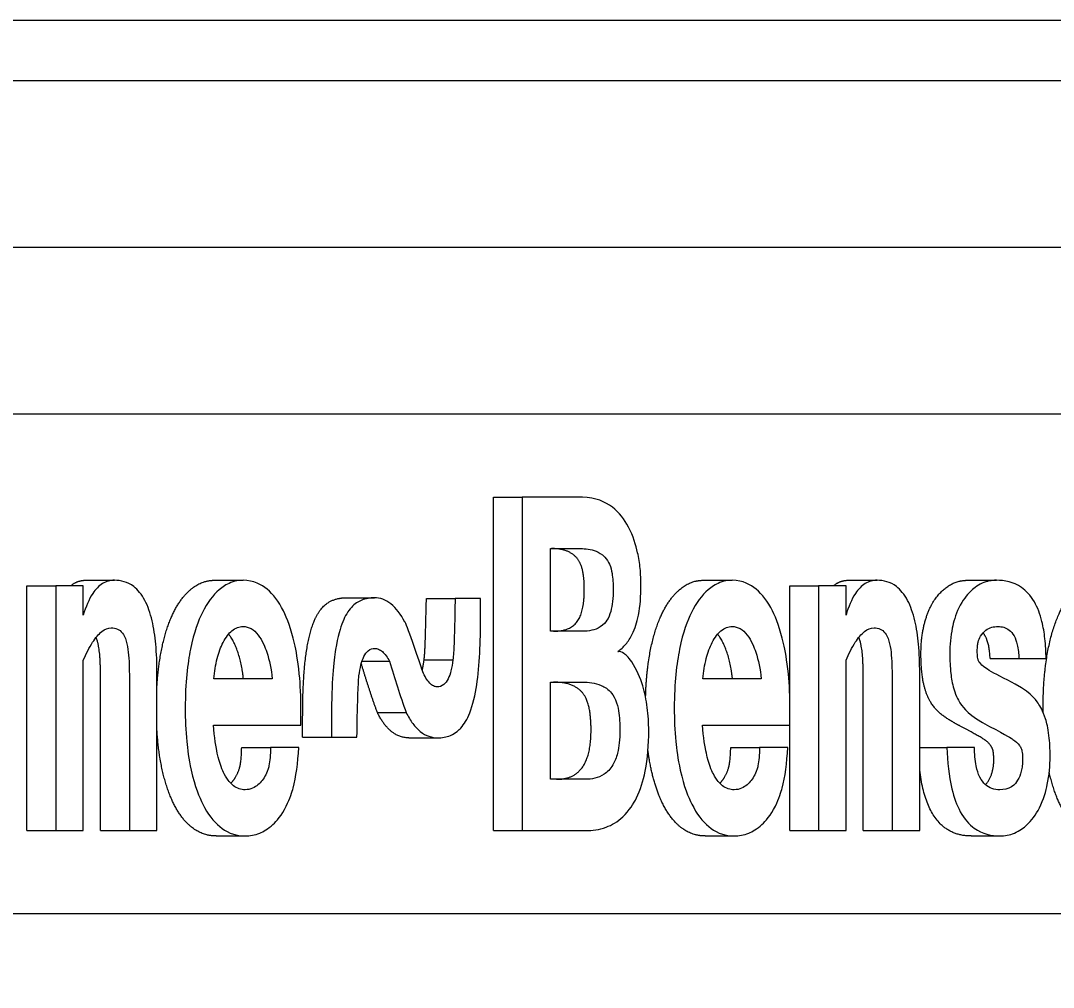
# Model space of a CAD drawing. Header units: inches. Extents: x 12 to 318, y 5 to 204.
# Drawn here: x 158.31 to 159.859, y 86.219 to 87.669 of the extents above; entities that cross this region are included whole.
import ezdxf

# ---------------------------------------------------------------- set-up
doc = ezdxf.new("R2010")
doc.units = ezdxf.units.IN
doc.header["$LTSCALE"] = 9.5
doc.header["$MEASUREMENT"] = 0
doc.layers.add('Dimension', color=7, linetype='Continuous', lineweight=25)
doc.layers.add('Visible', color=7, linetype='Continuous', lineweight=18)
doc.styles.add('Standard D-E', font='arial.ttf')
doc.dimstyles.new('in [mm] D-E NeptuneBenson', dxfattribs={"dimscale": 9.5, "dimtxt": 0.15, "dimasz": 0.098425, "dimexe": 0.125, "dimexo": 0.063, "dimgap": 0.031496, "dimtad": 0, "dimtih": 1, "dimtoh": 1, "dimdec": 4, "dimrnd": 1e-08, "dimzin": 3, "dimdsep": 46, "dimlunit": 5, "dimtxsty": 'Standard D-E', "dimcen": 0.09, "dimdle": 0.393701, "dimclrd": 256, "dimclre": 256, "dimclrt": 256, "dimadec": 1, "dimazin": 1, "dimtfac": 1, "dimtofl": 0, "dimtmove": 0, "dimatfit": 3, "dimfxl": 1, "dimfrac": 1, "dimtolj": 1, "dimtzin": 4, "dimlwd": -1, "dimlwe": -1, "dimarcsym": 0})

# ---------------------------------------------------------------- blocks, each defined once
blk = doc.blocks.new('*D26')
at = {"layer": 'Defpoints', "color": 0, "transparency": 16777216}
for p in [(157.7973, 101.0394), (159.2025, 28.0594), (174.6379, 28.0594)]:
    blk.add_point(p, dxfattribs=at)
at = {"layer": 'Dimension', "transparency": 16777216}
for p, q in [((158.3958, 101.0394), (175.8254, 101.0394)), ((174.6379, 100.1043), (174.6379, 83.8203)), ((174.6379, 28.9944), (174.6379, 79.3409)), ((159.801, 28.0594), (175.8254, 28.0594))]:
    blk.add_line(p, q, dxfattribs=at)
for points in [[(174.4821, 100.1043), (174.7938, 100.1043), (174.6379, 101.0394)], [(174.4821, 28.9944), (174.7938, 28.9944), (174.6379, 28.0594)]]:
    blk.add_solid(points, dxfattribs=at)
at = {"layer": 'Dimension', "transparency": 16777216, "char_height": 1.425, "attachment_point": 5, "style": 'Standard D-E'}
for s, insert in [('\\A1; 73 in', (174.6379, 82.6078)), ('\\A1;[1853.7 mm]', (174.6379, 80.3681))]:
    blk.add_mtext(s, dxfattribs=dict(at, insert=insert))
blk = doc.blocks.new('*D27')
at = {"layer": 'Defpoints', "color": 0, "transparency": 16777216}
for p in [(144.7973, 108.3374), (183.9102, 108.3374), (159.2025, 28.0594)]:
    blk.add_point(p, dxfattribs=at)
at = {"layer": 'Dimension', "transparency": 16777216}
for p, q in [((145.3958, 108.3374), (185.0977, 108.3374)), ((183.9102, 107.4023), (183.9102, 71.1501)), ((183.9102, 28.9944), (183.9102, 65.2466)), ((159.801, 28.0594), (185.0977, 28.0594))]:
    blk.add_line(p, q, dxfattribs=at)
for points in [[(183.7543, 107.4023), (184.066, 107.4023), (183.9102, 108.3374)], [(183.7543, 28.9944), (184.066, 28.9944), (183.9102, 28.0594)]]:
    blk.add_solid(points, dxfattribs=at)
at = {"layer": 'Dimension', "transparency": 16777216, "char_height": 1.425, "attachment_point": 5, "style": 'Standard D-E'}
for s, insert in [('\\A1; 80{\\H1x;\\S1#4;} in', (183.9102, 69.9376)), ('\\A1;[2039.1 mm]', (183.9102, 66.9859))]:
    blk.add_mtext(s, dxfattribs=dict(at, insert=insert))

msp = doc.modelspace()

# ---------------------------------------------------------------- linework, layer by layer
at = {"layer": 'Visible'}
for p, q in [((161.731927, 87.669365), (155.331927, 87.669365)), ((155.526687, 87.579365), (162.276687, 87.579365)), ((155.948562, 87.32933), (161.854812, 87.32933)), ((157.307937, 87.07933), (160.495437, 87.07933)), ((159.019118, 86.45433), (159.019118, 86.95433)), ((159.019118, 86.95433), (159.062419, 86.95433)), ((159.062419, 86.95433), (159.062419, 86.45433)), ((159.152753, 86.95433), (159.062419, 86.95433)), ((159.104676, 86.877407), (159.149717, 86.877407)), ((159.104676, 86.753419), (159.104676, 86.877407)), ((158.40684, 86.829836), (158.450142, 86.829836)), ((158.600052, 86.829836), (158.643354, 86.829836)), ((159.33404, 86.829836), (159.377341, 86.829836)), ((159.551544, 86.829836), (159.594845, 86.829836)), ((159.730585, 86.829836), (159.773887, 86.829836)), ((158.319037, 86.45433), (158.319037, 86.821739)), ((158.319037, 86.821739), (158.362338, 86.821739)), ((158.403583, 86.821739), (158.362338, 86.821739)), ((158.362338, 86.821739), (158.362338, 86.45433)), ((158.403583, 86.77771), (158.403583, 86.821739)), ((159.46374, 86.659389), (159.46374, 86.821739)), ((159.46374, 86.821739), (159.507041, 86.821739)), ((159.548286, 86.821739), (159.507041, 86.821739)), ((159.507041, 86.821739), (159.507041, 86.45433)), ((159.548286, 86.77771), (159.548286, 86.821739)), ((158.79706, 86.80352), (158.840361, 86.80352)), ((158.918517, 86.802508), (158.961819, 86.802508)), ((158.999774, 86.802508), (158.961819, 86.802508)), ((158.999774, 86.772649), (158.999774, 86.802508)), ((159.1525, 86.753419), (159.104676, 86.753419)), ((159.20592, 86.723074), (159.206567, 86.723074)), ((158.403583, 86.45433), (158.403583, 86.709896)), ((158.821855, 86.708378), (158.863134, 86.708378)), ((158.914975, 86.710402), (158.958276, 86.710402)), ((159.548286, 86.45433), (159.548286, 86.709896)), ((159.764492, 86.712427), (159.807794, 86.712427)), ((159.807794, 86.712427), (159.848532, 86.712427)), ((158.429361, 86.45433), (158.429361, 86.688641)), ((158.472662, 86.688641), (158.472662, 86.45433)), ((158.51416, 86.45433), (158.51416, 86.691172)), ((159.574064, 86.45433), (159.574064, 86.688641)), ((159.617365, 86.688641), (159.617365, 86.45433)), ((159.658863, 86.45433), (159.658863, 86.691172)), ((158.687129, 86.682062), (158.599578, 86.682062)), ((159.104676, 86.677002), (159.152753, 86.677002)), ((159.104676, 86.531253), (159.104676, 86.677002)), ((159.421117, 86.682062), (159.333566, 86.682062)), ((158.730145, 86.61273), (158.730145, 86.637528)), ((158.732789, 86.594512), (158.732789, 86.624876)), ((158.77609, 86.624876), (158.77609, 86.594512)), ((158.844884, 86.631455), (158.888185, 86.631455)), ((159.464133, 86.61273), (159.464133, 86.637528)), ((158.599072, 86.61273), (158.730145, 86.61273)), ((159.33306, 86.61273), (159.464133, 86.61273)), ((159.46374, 86.45433), (159.46374, 86.61273)), ((158.732789, 86.594512), (158.77609, 86.594512)), ((158.77609, 86.594512), (158.814298, 86.594512)), ((158.641297, 86.578824), (158.684599, 86.578824)), ((158.726856, 86.578824), (158.684599, 86.578824)), ((158.892201, 86.5935), (158.935503, 86.5935)), ((159.375285, 86.578824), (159.418586, 86.578824)), ((159.460844, 86.578824), (159.418586, 86.578824)), ((159.658863, 86.578824), (159.699747, 86.578824)), ((159.740992, 86.578824), (159.699747, 86.578824)), ((159.157308, 86.531253), (159.104676, 86.531253)), ((158.319037, 86.45433), (158.362338, 86.45433)), ((158.362338, 86.45433), (158.403583, 86.45433)), ((158.429361, 86.45433), (158.472662, 86.45433)), ((158.472662, 86.45433), (158.51416, 86.45433)), ((159.019118, 86.45433), (159.062419, 86.45433)), ((159.062419, 86.45433), (159.157308, 86.45433)), ((159.46374, 86.45433), (159.507041, 86.45433)), ((159.507041, 86.45433), (159.548286, 86.45433)), ((159.574064, 86.45433), (159.617365, 86.45433)), ((159.617365, 86.45433), (159.658863, 86.45433)), ((158.603089, 86.446232), (158.64639, 86.446232)), ((159.337077, 86.446232), (159.380378, 86.446232)), ((159.736152, 86.446232), (159.779454, 86.446232)), ((160.495437, 86.32933), (157.882652, 86.32933))]:
    msp.add_line(p, q, dxfattribs=at)
for points, degree, knots in [([(159.240557, 86.821739), (159.240557, 86.830412), (159.240162, 86.839035), (159.238465, 86.855714), (159.237212, 86.863627), (159.23312, 86.882051), (159.229046, 86.896083), (159.215699, 86.9213), (159.207648, 86.931602), (159.186989, 86.947568), (159.172471, 86.95433), (159.152753, 86.95433)], 3, [-1.37022204, -1.37022204, -1.37022204, -1.37022204, -1.13367687, -1.13367687, -0.90603204, -0.90603204, -0.58386018, -0.58386018, -0.30050429, -0.30050429, 0, 0, 0, 0]), ([(159.149717, 86.877407), (159.157278, 86.877407), (159.165771, 86.876542), (159.176876, 86.871971), (159.181886, 86.869357), (159.189477, 86.861191), (159.191629, 86.857383), (159.195278, 86.849143), (159.196394, 86.844389), (159.198391, 86.832603), (159.198806, 86.824152), (159.198806, 86.816172)], 3, [-0.217883978, -0.217883978, -0.217883978, -0.217883978, -0.151492323, -0.151492323, -0.118749394, -0.118749394, -0.094641913, -0.094641913, -0.060812242, -0.060812242, 0, 0, 0, 0]), ([(158.450142, 86.829836), (158.444125, 86.829836), (158.43813, 86.828375), (158.427024, 86.821553), (158.422092, 86.816599), (158.411855, 86.801172), (158.40726, 86.790128), (158.403583, 86.77771)], 3, [-0.286997863, -0.286997863, -0.286997863, -0.286997863, -0.195305384, -0.195305384, -0.109970073, -0.109970073, 0, 0, 0, 0]), ([(158.51416, 86.691172), (158.51416, 86.705493), (158.513648, 86.720106), (158.511186, 86.746239), (158.509431, 86.758146), (158.504105, 86.780649), (158.500551, 86.790909), (158.491104, 86.808834), (158.48543, 86.815632), (158.47001, 86.827405), (158.459928, 86.829836), (158.450142, 86.829836)], 3, [-0.549838036, -0.549838036, -0.549838036, -0.549838036, -0.440760651, -0.440760651, -0.347374274, -0.347374274, -0.251258835, -0.251258835, -0.149149172, -0.149149172, 0, 0, 0, 0]), ([(158.51416, 86.670321), (158.515622, 86.695553), (158.52566, 86.752913), (158.548686, 86.802508), (158.581075, 86.829836), (158.600052, 86.829836)], 2, [0.38083015, 0.38083015, 0.38083015, 1, 2, 3, 4, 4, 4]), ([(158.643354, 86.829836), (158.637101, 86.829836), (158.630883, 86.828723), (158.618086, 86.823653), (158.61245, 86.819852), (158.598047, 86.807451), (158.589542, 86.796138), (158.576336, 86.769469), (158.569679, 86.752224), (158.560097, 86.705), (158.556562, 86.676668), (158.556562, 86.638034)], 3, [-1.49193162, -1.49193162, -1.49193162, -1.49193162, -1.29030138, -1.29030138, -1.0712515, -1.0712515, -0.64119148, -0.64119148, -0.29439022, -0.29439022, 0, 0, 0, 0]), ([(158.730145, 86.637528), (158.730145, 86.655004), (158.729428, 86.672533), (158.725723, 86.710081), (158.722841, 86.72497), (158.715666, 86.75672), (158.709655, 86.772413), (158.696851, 86.798051), (158.688616, 86.808799), (158.671237, 86.823089), (158.659573, 86.829836), (158.643354, 86.829836)], 3, [-0.953742878, -0.953742878, -0.953742878, -0.953742878, -0.864238922, -0.864238922, -0.757751945, -0.757751945, -0.52950742, -0.52950742, -0.247180323, -0.247180323, 0, 0, 0, 0]), ([(159.247481, 86.654756), (159.248449, 86.688919), (159.259648, 86.752913), (159.282674, 86.802508), (159.315062, 86.829836), (159.33404, 86.829836)], 2, [0.19355846, 0.19355846, 0.19355846, 1, 2, 3, 4, 4, 4]), ([(159.377341, 86.829836), (159.371089, 86.829836), (159.364871, 86.828723), (159.352074, 86.823653), (159.346438, 86.819852), (159.332034, 86.807451), (159.32353, 86.796138), (159.310323, 86.769469), (159.303667, 86.752224), (159.294084, 86.705), (159.29055, 86.676668), (159.29055, 86.638034)], 3, [-1.49193162, -1.49193162, -1.49193162, -1.49193162, -1.29030138, -1.29030138, -1.0712515, -1.0712515, -0.64119148, -0.64119148, -0.29439022, -0.29439022, 0, 0, 0, 0]), ([(159.464133, 86.637528), (159.464133, 86.655004), (159.463415, 86.672533), (159.459711, 86.710081), (159.456829, 86.72497), (159.449654, 86.75672), (159.443643, 86.772413), (159.430839, 86.798051), (159.422604, 86.808799), (159.405225, 86.823089), (159.393561, 86.829836), (159.377341, 86.829836)], 3, [-0.953742878, -0.953742878, -0.953742878, -0.953742878, -0.864238922, -0.864238922, -0.757751945, -0.757751945, -0.52950742, -0.52950742, -0.247180323, -0.247180323, 0, 0, 0, 0]), ([(159.594845, 86.829836), (159.588828, 86.829836), (159.582833, 86.828375), (159.571727, 86.821553), (159.566795, 86.816599), (159.556558, 86.801172), (159.551963, 86.790128), (159.548286, 86.77771)], 3, [-0.286997863, -0.286997863, -0.286997863, -0.286997863, -0.195305384, -0.195305384, -0.109970073, -0.109970073, 0, 0, 0, 0]), ([(159.658863, 86.691172), (159.658863, 86.705493), (159.658351, 86.720106), (159.655889, 86.746239), (159.654134, 86.758146), (159.648808, 86.780649), (159.645254, 86.790909), (159.635807, 86.808834), (159.630133, 86.815632), (159.614713, 86.827405), (159.604632, 86.829836), (159.594845, 86.829836)], 3, [-0.549838036, -0.549838036, -0.549838036, -0.549838036, -0.440760651, -0.440760651, -0.347374274, -0.347374274, -0.251258835, -0.251258835, -0.149149172, -0.149149172, 0, 0, 0, 0]), ([(159.773887, 86.829836), (159.766764, 86.829836), (159.759644, 86.828502), (159.744752, 86.821819), (159.738629, 86.816671), (159.72966, 86.807758), (159.723324, 86.800203), (159.712538, 86.777614), (159.709541, 86.766707), (159.705195, 86.745822), (159.704049, 86.732861), (159.704049, 86.719512)], 3, [-0.380184833, -0.380184833, -0.380184833, -0.380184833, -0.319898495, -0.319898495, -0.251008997, -0.251008997, -0.172372504, -0.172372504, -0.101722902, -0.101722902, 0, 0, 0, 0]), ([(159.848532, 86.712427), (159.848403, 86.722453), (159.847873, 86.732526), (159.845797, 86.751142), (159.84436, 86.759716), (159.839555, 86.779161), (159.835787, 86.789014), (159.825312, 86.807273), (159.818581, 86.814292), (159.79962, 86.827285), (159.786333, 86.829836), (159.773887, 86.829836)], 3, [-0.545887419, -0.545887419, -0.545887419, -0.545887419, -0.469637173, -0.469637173, -0.400904814, -0.400904814, -0.30477701, -0.30477701, -0.189676686, -0.189676686, 0, 0, 0, 0]), ([(159.198806, 86.816172), (159.198806, 86.810079), (159.198548, 86.803891), (159.197315, 86.792748), (159.196432, 86.787717), (159.193711, 86.777921), (159.191852, 86.773503), (159.187623, 86.766802), (159.18456, 86.762968), (159.171588, 86.754935), (159.16192, 86.753419), (159.1525, 86.753419)], 3, [-0.570946972, -0.570946972, -0.570946972, -0.570946972, -0.453612383, -0.453612383, -0.351244571, -0.351244571, -0.237936486, -0.237936486, -0.143553355, -0.143553355, 0, 0, 0, 0]), ([(159.205891, 86.723054), (159.210078, 86.725928), (159.214155, 86.729544), (159.221416, 86.738265), (159.224612, 86.743169), (159.231495, 86.7572), (159.234562, 86.766751), (159.239504, 86.791506), (159.240557, 86.806665), (159.240557, 86.821739)], 3, [-0.332004447, -0.332004447, -0.332004447, -0.332004447, -0.264558277, -0.264558277, -0.202993513, -0.202993513, -0.114860808, -0.114860808, 0, 0, 0, 0]), ([(158.840361, 86.80352), (158.834046, 86.80352), (158.827632, 86.802519), (158.816372, 86.797883), (158.810956, 86.794666), (158.800853, 86.783727), (158.796555, 86.77647), (158.78948, 86.75892), (158.785392, 86.745651), (158.779351, 86.70809), (158.77609, 86.678145), (158.77609, 86.624876)], 3, [-2.38343253, -2.38343253, -2.38343253, -2.38343253, -1.8060438, -1.8060438, -1.33277788, -1.33277788, -0.86133468, -0.86133468, -0.40590851, -0.40590851, 0, 0, 0, 0]), ([(158.886161, 86.767083), (158.880043, 86.778829), (158.873102, 86.788141), (158.857269, 86.800738), (158.848919, 86.80352), (158.840361, 86.80352)], 3, [-0.259669604, -0.259669604, -0.259669604, -0.259669604, -0.130428825, -0.130428825, 0, 0, 0, 0]), ([(158.961819, 86.802508), (158.960652, 86.754114), (158.960179, 86.739608), (158.959639, 86.725391), (158.959111, 86.716411), (158.958276, 86.710402)], 3, [-0.0733444233, -0.0733444233, -0.0733444233, -0.0733444233, -0.047519074, -0.047519074, 0, 0, 0, 0]), ([(158.912983, 86.69269), (158.911328, 86.697687), (158.89321, 86.752385), (158.887113, 86.765567), (158.886732, 86.766326), (158.886343, 86.766891), (158.886248, 86.767013), (158.886161, 86.767083)], 3, [-0.0812338479, -0.0812338479, -0.0812338479, -0.0812338479, -0.0063211266, -0.0063211266, -0.0014322504, -0.0014322504, 0, 0, 0, 0]), ([(158.935503, 86.5935), (158.941863, 86.5935), (158.948335, 86.594515), (158.96267, 86.600528), (158.967731, 86.605531), (158.975312, 86.613871), (158.979738, 86.621472), (158.988366, 86.643169), (158.991722, 86.657873), (158.998478, 86.70225), (158.999774, 86.737762), (158.999774, 86.772649)], 3, [-0.589636819, -0.589636819, -0.589636819, -0.589636819, -0.553532833, -0.553532833, -0.506526146, -0.506526146, -0.40328783, -0.40328783, -0.265842047, -0.265842047, 0, 0, 0, 0]), ([(158.403583, 86.709896), (158.407775, 86.719593), (158.41244, 86.728934), (158.42177, 86.743359), (158.42643, 86.749066), (158.435991, 86.756513), (158.440708, 86.758479), (158.445587, 86.758479)], 3, [-0.254147783, -0.254147783, -0.254147783, -0.254147783, -0.156374809, -0.156374809, -0.074354364, -0.074354364, 0, 0, 0, 0]), ([(158.445587, 86.758479), (158.448679, 86.758479), (158.451865, 86.757974), (158.45747, 86.755407), (158.459992, 86.753551), (158.464407, 86.747988), (158.465863, 86.744936), (158.468623, 86.737589), (158.469793, 86.731818), (158.472153, 86.715079), (158.472662, 86.70175), (158.472662, 86.688641)], 3, [-0.243715019, -0.243715019, -0.243715019, -0.243715019, -0.209104446, -0.209104446, -0.179401679, -0.179401679, -0.150757457, -0.150757457, -0.099891353, -0.099891353, 0, 0, 0, 0]), ([(158.599578, 86.682062), (158.600497, 86.692629), (158.602081, 86.70285), (158.606856, 86.721522), (158.609871, 86.729633), (158.617595, 86.744508), (158.621934, 86.750213), (158.631979, 86.758559), (158.637589, 86.760504), (158.643354, 86.760504)], 3, [-0.311667492, -0.311667492, -0.311667492, -0.311667492, -0.237050543, -0.237050543, -0.16576507, -0.16576507, -0.087852602, -0.087852602, 0, 0, 0, 0]), ([(158.643828, 86.682062), (158.640285, 86.715969), (158.625342, 86.744555), (158.621612, 86.749081)], 2, [0, 0, 0, 1, 1.28376973, 1.28376973, 1.28376973]), ([(158.643354, 86.760504), (158.647458, 86.760504), (158.651524, 86.759525), (158.659247, 86.755148), (158.662776, 86.751938), (158.672148, 86.739655), (158.676361, 86.729257), (158.682961, 86.709938), (158.685627, 86.696437), (158.687129, 86.682062)], 3, [-0.251457438, -0.251457438, -0.251457438, -0.251457438, -0.21404187, -0.21404187, -0.178283825, -0.178283825, -0.111899249, -0.111899249, 0, 0, 0, 0]), ([(159.333566, 86.682062), (159.334485, 86.692629), (159.336069, 86.70285), (159.340844, 86.721522), (159.343858, 86.729633), (159.351583, 86.744508), (159.355922, 86.750213), (159.365967, 86.758559), (159.371577, 86.760504), (159.377341, 86.760504)], 3, [-0.311667492, -0.311667492, -0.311667492, -0.311667492, -0.237050543, -0.237050543, -0.16576507, -0.16576507, -0.087852602, -0.087852602, 0, 0, 0, 0]), ([(159.377816, 86.682062), (159.374273, 86.715969), (159.35933, 86.744555), (159.355599, 86.749081)], 2, [0, 0, 0, 1, 1.28376973, 1.28376973, 1.28376973]), ([(159.377341, 86.760504), (159.381446, 86.760504), (159.385512, 86.759525), (159.393235, 86.755148), (159.396764, 86.751938), (159.406136, 86.739655), (159.410349, 86.729257), (159.416949, 86.709938), (159.419615, 86.696437), (159.421117, 86.682062)], 3, [-0.251457438, -0.251457438, -0.251457438, -0.251457438, -0.21404187, -0.21404187, -0.178283825, -0.178283825, -0.111899249, -0.111899249, 0, 0, 0, 0]), ([(159.548286, 86.709896), (159.552478, 86.719593), (159.557143, 86.728934), (159.566473, 86.743359), (159.571133, 86.749066), (159.580694, 86.756513), (159.585411, 86.758479), (159.59029, 86.758479)], 3, [-0.254147783, -0.254147783, -0.254147783, -0.254147783, -0.156374809, -0.156374809, -0.074354364, -0.074354364, 0, 0, 0, 0]), ([(159.59029, 86.758479), (159.593382, 86.758479), (159.596568, 86.757974), (159.602173, 86.755407), (159.604695, 86.753551), (159.60911, 86.747988), (159.610566, 86.744936), (159.613326, 86.737589), (159.614496, 86.731818), (159.616856, 86.715079), (159.617365, 86.70175), (159.617365, 86.688641)], 3, [-0.243715019, -0.243715019, -0.243715019, -0.243715019, -0.209104446, -0.209104446, -0.179401679, -0.179401679, -0.150757457, -0.150757457, -0.099891353, -0.099891353, 0, 0, 0, 0]), ([(159.745294, 86.724573), (159.745294, 86.726733), (159.745398, 86.72888), (159.745852, 86.733018), (159.746187, 86.734969), (159.747485, 86.740338), (159.748693, 86.743337), (159.752388, 86.749896), (159.755211, 86.752876), (159.76368, 86.759202), (159.770144, 86.760504), (159.776164, 86.760504)], 3, [-0.199332402, -0.199332402, -0.199332402, -0.199332402, -0.182867861, -0.182867861, -0.167049192, -0.167049192, -0.137423155, -0.137423155, -0.091748754, -0.091748754, 0, 0, 0, 0]), ([(159.776164, 86.760504), (159.782219, 86.760504), (159.788169, 86.759051), (159.795894, 86.752912), (159.798349, 86.750075), (159.802514, 86.742591), (159.804116, 86.738233), (159.806838, 86.726753), (159.807567, 86.7196), (159.807794, 86.712427)], 3, [-0.223385569, -0.223385569, -0.223385569, -0.223385569, -0.140059831, -0.140059831, -0.096765916, -0.096765916, -0.05477189, -0.05477189, 0, 0, 0, 0]), ([(158.429361, 86.688641), (158.429361, 86.728115), (158.42298, 86.743741), (158.422792, 86.744171)], 2, [0, 0, 0, 1, 1.02920813, 1.02920813, 1.02920813]), ([(159.574064, 86.688641), (159.574064, 86.728115), (159.567683, 86.743741), (159.567495, 86.744171)], 2, [0, 0, 0, 1, 1.02920813, 1.02920813, 1.02920813]), ([(158.817335, 86.686617), (158.818037, 86.692304), (158.819003, 86.697968), (158.8215, 86.707702), (158.822942, 86.711894), (158.826641, 86.719273), (158.828834, 86.722179), (158.83435, 86.726648), (158.837601, 86.727609), (158.840867, 86.727609)], 3, [-0.174010342, -0.174010342, -0.174010342, -0.174010342, -0.129365784, -0.129365784, -0.090658973, -0.090658973, -0.049771795, -0.049771795, 0, 0, 0, 0]), ([(158.840867, 86.727609), (158.842838, 86.727609), (158.844789, 86.727213), (158.848667, 86.725594), (158.850553, 86.724379), (158.856371, 86.719355), (158.859947, 86.714286), (158.863134, 86.708378)], 3, [-0.126574619, -0.126574619, -0.126574619, -0.126574619, -0.096544816, -0.096544816, -0.066224916, -0.066224916, 0, 0, 0, 0]), ([(159.252196, 86.604127), (159.252196, 86.615898), (159.251463, 86.627488), (159.248541, 86.650585), (159.246427, 86.661221), (159.239719, 86.683296), (159.234385, 86.695966), (159.221224, 86.715203), (159.217384, 86.718484), (159.212056, 86.722142), (159.209008, 86.723238), (159.205891, 86.723054)], 3, [-0.236404936, -0.236404936, -0.236404936, -0.236404936, -0.1893821, -0.1893821, -0.141231453, -0.141231453, -0.08584592, -0.08584592, -0.047520192, -0.047520192, 0, 0, 0, 0]), ([(159.704049, 86.719512), (159.704049, 86.70969), (159.704458, 86.699607), (159.706384, 86.682911), (159.70772, 86.674927), (159.713561, 86.655217), (159.717768, 86.648236), (159.72453, 86.638154), (159.731979, 86.626911), (159.763765, 86.610706)], 3, [-1.28758631, -1.28758631, -1.28758631, -1.28758631, -1.00763885, -1.00763885, -0.79953504, -0.79953504, -0.49991727, -0.49991727, 0, 0, 0, 0]), ([(159.791093, 86.680038), (159.773482, 86.688491), (159.764204, 86.693739), (159.753296, 86.701356), (159.750695, 86.703831), (159.748139, 86.707263), (159.747352, 86.708494), (159.746479, 86.710564), (159.74622, 86.711336), (159.745279, 86.71604), (159.745294, 86.720409), (159.745294, 86.724573)], 3, [-0.131420243, -0.131420243, -0.131420243, -0.131420243, -0.085737183, -0.085737183, -0.052375851, -0.052375851, -0.038599816, -0.038599816, -0.031728135, -0.031728135, 0, 0, 0, 0]), ([(158.863134, 86.708378), (158.866905, 86.695352), (158.870856, 86.682529), (158.879209, 86.656881), (158.883625, 86.644058), (158.888185, 86.631455)], 3, [-0.23324276, -0.23324276, -0.23324276, -0.23324276, -0.118545851, -0.118545851, 0, 0, 0, 0]), ([(158.958276, 86.710402), (158.957594, 86.704806), (158.956653, 86.699212), (158.954219, 86.689662), (158.952816, 86.685559), (158.949163, 86.678312), (158.946927, 86.67541), (158.941377, 86.670904), (158.93807, 86.669917), (158.934744, 86.669917)], 3, [-0.172747525, -0.172747525, -0.172747525, -0.172747525, -0.128926767, -0.128926767, -0.091254657, -0.091254657, -0.050695576, -0.050695576, 0, 0, 0, 0]), ([(158.814298, 86.594512), (158.814555, 86.613382), (158.814964, 86.637089), (158.816033, 86.668591), (158.816589, 86.680093), (158.817335, 86.686617)], 3, [-0.129093531, -0.129093531, -0.129093531, -0.129093531, -0.050994454, -0.050994454, 0, 0, 0, 0]), ([(158.934744, 86.669917), (158.932806, 86.669917), (158.930897, 86.67039), (158.92709, 86.672315), (158.925246, 86.673765), (158.919478, 86.679802), (158.915983, 86.685938), (158.912983, 86.69269)], 3, [-0.128632551, -0.128632551, -0.128632551, -0.128632551, -0.099126524, -0.099126524, -0.068837122, -0.068837122, 0, 0, 0, 0]), ([(159.152753, 86.677002), (159.16162, 86.677002), (159.171918, 86.676015), (159.183276, 86.671081), (159.189513, 86.668233), (159.196862, 86.660229), (159.199754, 86.656575), (159.204825, 86.64475), (159.206095, 86.638835), (159.208419, 86.624556), (159.208927, 86.614074), (159.208927, 86.604127)], 3, [-0.627216897, -0.627216897, -0.627216897, -0.627216897, -0.26355814, -0.26355814, -0.153530989, -0.153530989, -0.114232774, -0.114232774, -0.075797609, -0.075797609, 0, 0, 0, 0]), ([(159.854605, 86.566172), (159.854605, 86.576469), (159.854126, 86.586902), (159.85151, 86.608269), (159.849518, 86.61626), (159.844078, 86.633844), (159.839616, 86.641059), (159.832915, 86.650695), (159.823832, 86.664275), (159.791093, 86.680038)], 3, [-1.26579165, -1.26579165, -1.26579165, -1.26579165, -1.09964579, -1.09964579, -0.91097669, -0.91097669, -0.51319308, -0.51319308, 0, 0, 0, 0]), ([(158.556562, 86.638034), (158.556562, 86.621271), (158.557218, 86.604379), (158.559857, 86.577037), (158.561741, 86.56192), (158.57104, 86.520173), (158.57775, 86.504223), (158.590209, 86.479344), (158.598789, 86.468147), (158.616718, 86.453467), (158.628987, 86.446232), (158.64639, 86.446232)], 3, [-1.15207317, -1.15207317, -1.15207317, -1.15207317, -0.93289171, -0.93289171, -0.78803686, -0.78803686, -0.5752915, -0.5752915, -0.26521632, -0.26521632, 0, 0, 0, 0]), ([(158.888185, 86.631455), (158.891238, 86.625267), (158.894556, 86.619696), (158.901693, 86.610109), (158.905431, 86.606154), (158.917709, 86.596305), (158.926527, 86.5935), (158.935503, 86.5935)], 3, [-0.267811712, -0.267811712, -0.267811712, -0.267811712, -0.201580456, -0.201580456, -0.136795366, -0.136795366, 0, 0, 0, 0]), ([(159.29055, 86.638034), (159.29055, 86.621271), (159.291206, 86.604379), (159.293845, 86.577037), (159.295729, 86.56192), (159.305027, 86.520173), (159.311737, 86.504223), (159.324197, 86.479344), (159.332777, 86.468147), (159.350706, 86.453467), (159.362975, 86.446232), (159.380378, 86.446232)], 3, [-1.15207317, -1.15207317, -1.15207317, -1.15207317, -0.93289171, -0.93289171, -0.78803686, -0.78803686, -0.5752915, -0.5752915, -0.26521632, -0.26521632, 0, 0, 0, 0]), ([(158.64639, 86.515564), (158.640381, 86.515564), (158.634425, 86.517324), (158.625154, 86.524527), (158.620284, 86.529457), (158.612392, 86.544655), (158.608287, 86.553936), (158.60313, 86.577831), (158.599857, 86.594409), (158.599072, 86.61273)], 3, [-1.96156648, -1.96156648, -1.96156648, -1.96156648, -1.05825772, -1.05825772, -0.46701751, -0.46701751, -0.14011971, -0.14011971, 0, 0, 0, 0]), ([(159.380378, 86.515564), (159.374368, 86.515564), (159.368413, 86.517324), (159.359142, 86.524527), (159.354272, 86.529457), (159.34638, 86.544655), (159.342275, 86.553936), (159.337118, 86.577831), (159.333845, 86.594409), (159.33306, 86.61273)], 3, [-1.96156648, -1.96156648, -1.96156648, -1.96156648, -1.05825772, -1.05825772, -0.46701751, -0.46701751, -0.14011971, -0.14011971, 0, 0, 0, 0]), ([(159.763765, 86.610706), (159.790951, 86.596099), (159.795991, 86.592962), (159.80269, 86.588412), (159.805999, 86.585621), (159.809535, 86.580787), (159.810539, 86.579149), (159.811746, 86.576151), (159.812296, 86.574481), (159.813217, 86.568123), (159.81336, 86.56417), (159.81336, 86.560605)], 3, [-0.257258169, -0.257258169, -0.257258169, -0.257258169, -0.188139614, -0.188139614, -0.088980101, -0.088980101, -0.05025383, -0.05025383, -0.027166149, -0.027166149, 0, 0, 0, 0]), ([(158.603089, 86.446232), (158.583099, 86.446232), (158.549951, 86.472042), (158.526166, 86.522143), (158.515669, 86.579358), (158.51416, 86.605476)], 2, [0, 0, 0, 1, 2, 3, 3.62671179, 3.62671179, 3.62671179]), ([(159.157308, 86.45433), (159.167573, 86.45433), (159.178065, 86.455763), (159.196763, 86.462678), (159.205281, 86.467601), (159.223093, 86.484238), (159.229542, 86.494905), (159.239504, 86.515122), (159.24384, 86.528478), (159.250722, 86.562742), (159.252196, 86.583451), (159.252196, 86.604127)], 3, [-0.534957751, -0.534957751, -0.534957751, -0.534957751, -0.44787355, -0.44787355, -0.373731161, -0.373731161, -0.28123866, -0.28123866, -0.157548974, -0.157548974, 0, 0, 0, 0]), ([(159.208927, 86.604127), (159.208927, 86.598093), (159.208662, 86.592034), (159.207446, 86.580765), (159.206565, 86.575582), (159.203575, 86.563836), (159.201217, 86.55795), (159.194477, 86.546509), (159.189941, 86.54199), (159.176498, 86.532972), (159.166463, 86.531253), (159.157308, 86.531253)], 3, [-0.361217471, -0.361217471, -0.361217471, -0.361217471, -0.315406386, -0.315406386, -0.273717942, -0.273717942, -0.215356644, -0.215356644, -0.139521638, -0.139521638, 0, 0, 0, 0]), ([(158.624843, 86.525281), (158.62711, 86.527518), (158.634465, 86.537326), (158.640791, 86.556556), (158.641297, 86.578824)], 2, [1.6157242, 1.6157242, 1.6157242, 2, 3, 4, 4, 4]), ([(158.64639, 86.446232), (158.653753, 86.446232), (158.661074, 86.447571), (158.673951, 86.452816), (158.680904, 86.456628), (158.693764, 86.468505), (158.70124, 86.47689), (158.713737, 86.502241), (158.717031, 86.513053), (158.722978, 86.534543), (158.725553, 86.555657), (158.726856, 86.578824)], 3, [-0.510586724, -0.510586724, -0.510586724, -0.510586724, -0.395857325, -0.395857325, -0.305816844, -0.305816844, -0.233792858, -0.233792858, -0.177640706, -0.177640706, 0, 0, 0, 0]), ([(158.684599, 86.578824), (158.684352, 86.567984), (158.683616, 86.558558), (158.681963, 86.550691), (158.680727, 86.544921), (158.674214, 86.531955), (158.670237, 86.526843), (158.661266, 86.51937), (158.654585, 86.515564), (158.64639, 86.515564)], 3, [-1.35675121, -1.35675121, -1.35675121, -1.35675121, -0.38738366, -0.38738366, -0.25082013, -0.25082013, -0.12489258, -0.12489258, 0, 0, 0, 0]), ([(159.358831, 86.525281), (159.361097, 86.527518), (159.368453, 86.537326), (159.374779, 86.556556), (159.375285, 86.578824)], 2, [1.6157242, 1.6157242, 1.6157242, 2, 3, 4, 4, 4]), ([(159.380378, 86.446232), (159.387741, 86.446232), (159.395062, 86.447571), (159.407939, 86.452816), (159.414892, 86.456628), (159.427752, 86.468505), (159.435228, 86.47689), (159.447725, 86.502241), (159.451019, 86.513053), (159.456966, 86.534543), (159.45954, 86.555657), (159.460844, 86.578824)], 3, [-0.510586724, -0.510586724, -0.510586724, -0.510586724, -0.395857325, -0.395857325, -0.305816844, -0.305816844, -0.233792858, -0.233792858, -0.177640706, -0.177640706, 0, 0, 0, 0]), ([(159.418586, 86.578824), (159.41834, 86.567984), (159.417604, 86.558558), (159.415951, 86.550691), (159.414714, 86.544921), (159.408202, 86.531955), (159.404225, 86.526843), (159.395254, 86.51937), (159.388573, 86.515564), (159.380378, 86.515564)], 3, [-1.35675121, -1.35675121, -1.35675121, -1.35675121, -0.38738366, -0.38738366, -0.25082013, -0.25082013, -0.12489258, -0.12489258, 0, 0, 0, 0]), ([(159.699747, 86.578824), (159.700395, 86.557599), (159.702502, 86.536206), (159.710265, 86.503967), (159.714456, 86.492428), (159.725903, 86.471562), (159.733045, 86.463574), (159.752955, 86.449133), (159.766532, 86.446232), (159.779454, 86.446232)], 3, [-0.594380343, -0.594380343, -0.594380343, -0.594380343, -0.432514362, -0.432514362, -0.322211878, -0.322211878, -0.196916309, -0.196916309, 0, 0, 0, 0]), ([(159.7792, 86.515564), (159.775173, 86.515564), (159.771051, 86.516106), (159.763725, 86.518723), (159.760382, 86.520585), (159.754213, 86.526164), (159.751423, 86.52981), (159.746647, 86.539369), (159.744835, 86.544984), (159.741763, 86.55995), (159.741067, 86.569456), (159.740992, 86.578824)], 3, [-0.287669746, -0.287669746, -0.287669746, -0.287669746, -0.226284129, -0.226284129, -0.174290962, -0.174290962, -0.123175282, -0.123175282, -0.071392159, -0.071392159, 0, 0, 0, 0]), ([(159.337077, 86.446232), (159.317087, 86.446232), (159.283939, 86.472042), (159.260154, 86.522143), (159.252203, 86.56548), (159.251053, 86.574203)], 2, [0, 0, 0, 1, 2, 3, 3.23212359, 3.23212359, 3.23212359]), ([(159.779454, 86.446232), (159.78668, 86.446232), (159.793907, 86.447512), (159.80893, 86.453831), (159.815149, 86.458658), (159.826663, 86.469376), (159.833134, 86.47781), (159.844969, 86.501138), (159.848391, 86.513942), (159.85325, 86.537191), (159.854605, 86.551417), (159.854605, 86.566172)], 3, [-0.343256409, -0.343256409, -0.343256409, -0.343256409, -0.303581547, -0.303581547, -0.258977781, -0.258977781, -0.192017911, -0.192017911, -0.112431426, -0.112431426, 0, 0, 0, 0]), ([(159.757434, 86.523253), (159.759898, 86.525622), (159.770059, 86.54188), (159.770059, 86.560605)], 2, [0.76439511, 0.76439511, 0.76439511, 1, 2, 2, 2]), ([(159.81336, 86.560605), (159.81336, 86.557593), (159.813201, 86.554612), (159.81252, 86.54881), (159.812016, 86.546062), (159.810005, 86.538172), (159.808078, 86.533692), (159.804191, 86.527077), (159.801504, 86.523137), (159.791229, 86.516603), (159.784947, 86.515564), (159.7792, 86.515564)], 3, [-0.374073525, -0.374073525, -0.374073525, -0.374073525, -0.320709979, -0.320709979, -0.268475703, -0.268475703, -0.163784914, -0.163784914, -0.087573633, -0.087573633, 0, 0, 0, 0]), ([(159.930882, 86.446232), (159.911399, 86.446232), (159.879263, 86.472042), (159.85902, 86.516128), (159.853301, 86.541845)], 2, [0, 0, 0, 1, 2, 2.77781526, 2.77781526, 2.77781526])]:
    msp.add_open_spline(points, degree=degree, knots=knots, dxfattribs=at)
for points in [[(159.155504, 86.816172), (159.155504, 86.832366), (159.15095, 86.854127), (159.139816, 86.869309), (159.120585, 86.877407), (159.106415, 86.877407)], [(158.384744, 86.821739), (158.394574, 86.829836), (158.40684, 86.829836)], [(159.529447, 86.821739), (159.539277, 86.829836), (159.551544, 86.829836)], [(159.660747, 86.719512), (159.660747, 86.743803), (159.670869, 86.784289), (159.68934, 86.813135), (159.71515, 86.829836), (159.730585, 86.829836)], [(159.844091, 86.638034), (159.844091, 86.683075), (159.85649, 86.753925), (159.87901, 86.804026), (159.911399, 86.829836), (159.930882, 86.829836)], [(159.109199, 86.753419), (159.134249, 86.753419), (159.155504, 86.782265), (159.155504, 86.816172)], [(158.732789, 86.624876), (158.732789, 86.672953), (158.739874, 86.739755), (158.755309, 86.784289), (158.780106, 86.80352), (158.79706, 86.80352)], [(158.914975, 86.710402), (158.91624, 86.719512), (158.917505, 86.760504), (158.918517, 86.802508)], [(159.764492, 86.712427), (159.763644, 86.739291), (159.753868, 86.751144)], [(159.720464, 86.610706), (159.707559, 86.617285), (159.684533, 86.632973), (159.668592, 86.657265), (159.660747, 86.693196), (159.660747, 86.719512)], [(158.844884, 86.631455), (158.831581, 86.668218), (158.820822, 86.704981)], [(158.912249, 86.694903), (158.913913, 86.701695), (158.914975, 86.710402)], [(159.165626, 86.604127), (159.165626, 86.623358), (159.160565, 86.65018), (159.148419, 86.667386), (159.126405, 86.677002), (159.109452, 86.677002)], [(158.892201, 86.5935), (158.863608, 86.5935), (158.844884, 86.631455)], [(159.84412, 86.631846), (159.844091, 86.634916), (159.844091, 86.638034)], [(159.770059, 86.560605), (159.770059, 86.57022), (159.767276, 86.580342), (159.758166, 86.589957), (159.737417, 86.601597), (159.720464, 86.610706)], [(159.114006, 86.531253), (159.165626, 86.531253), (159.165626, 86.604127)], [(159.736152, 86.446232), (159.670761, 86.446232), (159.658863, 86.545281)]]:
    msp.add_open_spline(points, degree=2, dxfattribs=at)

# ---------------------------------------------------------------- dimensions: what is measured, and where the dimension line sits
at = {"layer": 'Dimension'}
for base, p1, p2, text, picture, middle in [((183.910165, 108.337365), (159.202494, 28.059365), (144.797257, 108.337365), ' <> in\\X[2039.1 mm]', '*D27', (183.910165, 68.198365)), ((174.63792, 28.059365), (157.797257, 101.039365), (159.202494, 28.059365), ' <> in\\X[1853.7 mm]', '*D26', (174.63792, 81.580566))]:
    dim = msp.add_linear_dim(base=base, p1=p1, p2=p2, angle=90, text=text, dimstyle='in [mm] D-E NeptuneBenson', override={"dimgap": 0.031496, "dimdec": 4, "dimpost": '', "dimtol": 0, "dimlim": 0, "dimtp": 0, "dimtm": 0, "dimtdec": 2, "dimatfit": 1}, dxfattribs=at)
    dim.commit()
    dim.dimension.update_dxf_attribs({"geometry": picture, "text_midpoint": middle, "dimtype": 160})

doc.saveas('drawing.dxf')
